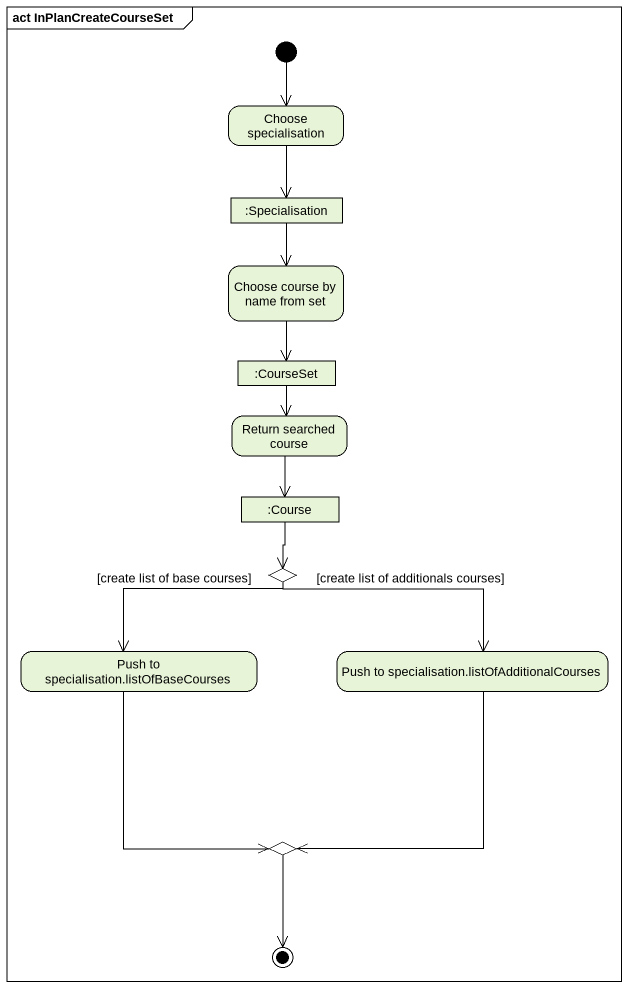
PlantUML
@startuml
mainframe act InPlanCreateCourseSet
hide empty description
state "Choose specialisation" as Choose_specialisation
state ":Specialisation" as Specialisation <<object>>
state "Choose course by name from set" as Choose_course_by_name_from
state ":CourseSet" as CourseSet <<object>>
state "Return searched course" as Return_searched_course
state ":Course" as Course <<object>>
state choice1 <<choice>>
state "Push to specialisation.listOfBaseCourses" as Push_to_specialisation
state "Push to specialisation.listOfAdditionalCourses" as Push_to_specialisation_2
state choice2 <<choice>>
[*] --> Choose_specialisation
Choose_specialisation --> Specialisation
Specialisation --> Choose_course_by_name_from
Choose_course_by_name_from --> CourseSet
CourseSet --> Return_searched_course
Return_searched_course --> Course
Course --> choice1
choice1 --> Push_to_specialisation : [create list of base courses]
choice1 -right-> Push_to_specialisation_2 : [create list of additionals courses]
Push_to_specialisation --> choice2
Push_to_specialisation_2 --> choice2
choice2 --> [*]
@enduml
